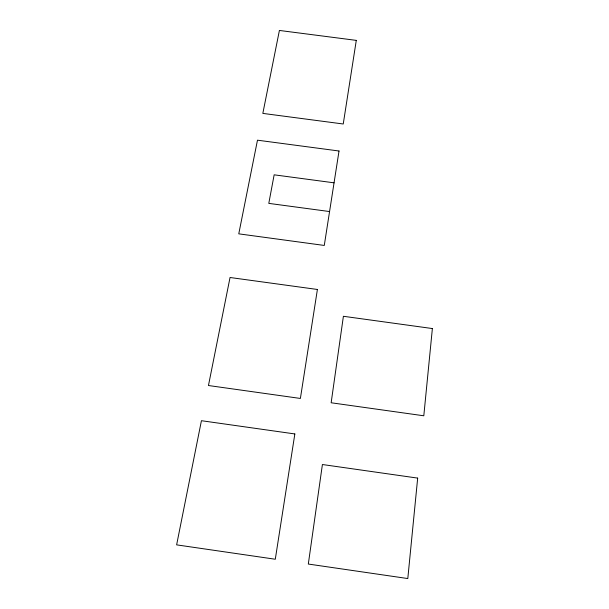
<?xml version="1.0" encoding="UTF-8"?>
<svg xmlns="http://www.w3.org/2000/svg" width="609" height="609" viewBox="0 0 609 609"><rect width="100%" height="100%" fill="white"/><g stroke="black" fill="none" stroke-linecap="round" stroke-linejoin="round"><path stroke-width="0.91" d="M334.052 182.822L274.149 174.821L268.79 203.376L329.568 211.551M417.675 478.103L407.802 578.55L308.314 564.048L322.405 464.522L417.675 478.103M432.375 328.548L423.803 415.787L331.151 402.77L343.4 316.284L432.375 328.548M294.847 433.943L275.291 559.237L176.625 544.857L201.427 420.705L294.847 433.943M317.403 289.473L300.389 398.446L208.461 385.52L230.042 277.498L317.403 289.473M339.023 151.002L324.277 245.442L238.766 233.841L257.478 140.184L339.023 151.002M356.288 40.377L343.24 123.992L262.829 113.396L279.402 30.45L356.288 40.377"/></g></svg>
